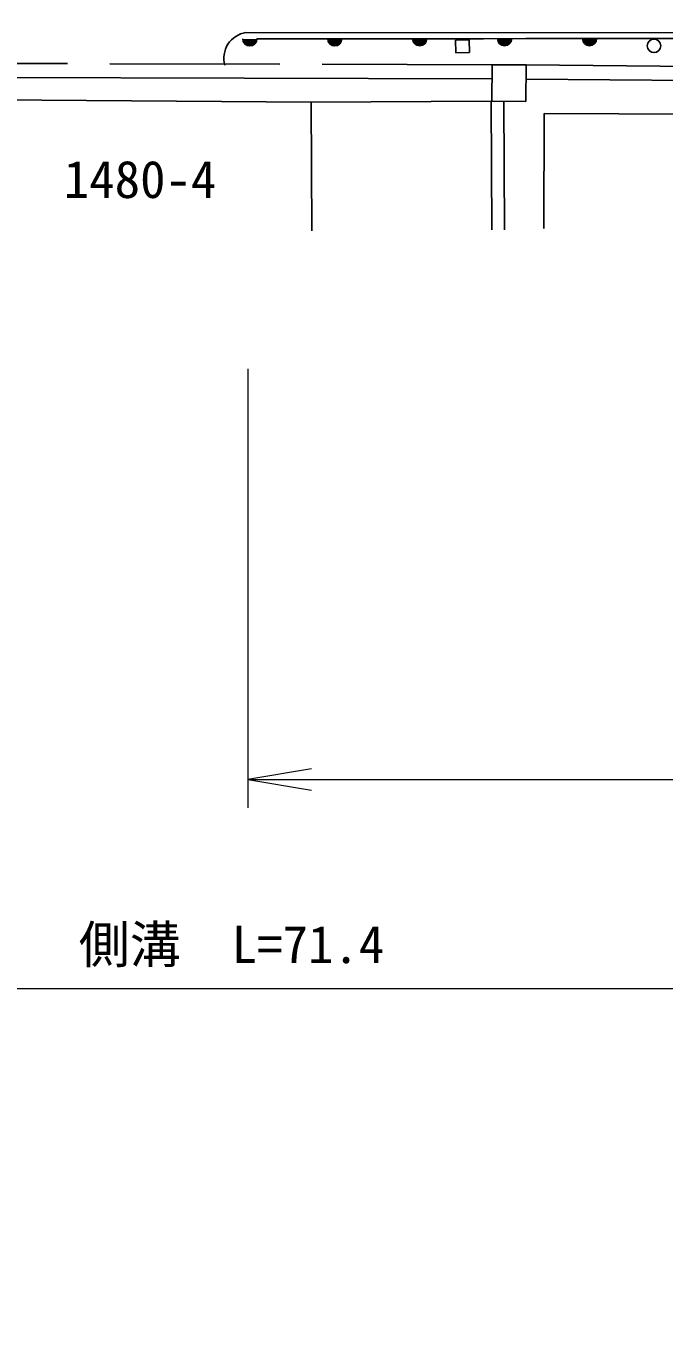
# Model space of a CAD drawing. Units: millimetres, scale not verified. Extents: x -55602354 to 84056675, y -218924267 to 380000.
# Drawn here: x 391582 to 414120, y 222287 to 268073 of the extents above; entities that cross this region are included whole.
import ezdxf
from ezdxf.enums import TextEntityAlignment as Align

# ---------------------------------------------------------------- set-up
doc = ezdxf.new("R2010")
doc.units = ezdxf.units.MM
doc.header["$LTSCALE"] = 1000
doc.linetypes.add('DASHED', pattern=[7.5, 6, -1.5])
for name, color, linetype, lineweight in [('M-BGD', 7, 'Continuous', 25), ('M-STR-HTXT', 7, 'Continuous', 13), ('M-STR-STRC', 7, 'Continuous', 25)]:
    doc.layers.add(name, color=color, linetype=linetype, lineweight=lineweight)
doc.layers.add('M-BMK-HTXT', color=7, linetype='Continuous')
doc.styles.add('ＭＳ ゴシック', font='')
doc.styles.get('ＭＳ ゴシック').set_extended_font_data('MS Gothic')

# ---------------------------------------------------------------- blocks, each defined once
blk = doc.blocks.new('open_arrow')
at = {"color": 0, "linetype": 'Continuous', "lineweight": -2}
blk.add_lwpolyline([(7.5, 1.25), (0, 0), (7.5, -1.25)], dxfattribs=at)

msp = doc.modelspace()

# ---------------------------------------------------------------- hatches: boundary and pattern name
at = {"layer": 'M-BGD'}
for points in [[(399739, 267615), (399239, 267615), (399239, 267610), (399239, 267606), (399239, 267601), (399240, 267597), (399240, 267593), (399240, 267588), (399241, 267584), (399242, 267580), (399242, 267575), (399243, 267571), (399244, 267567), (399245, 267563), (399246, 267558), (399247, 267554), (399248, 267550), (399249, 267546), (399250, 267541), (399251, 267537), (399253, 267533), (399254, 267529), (399256, 267525), (399257, 267521), (399259, 267517), (399261, 267513), (399263, 267509), (399264, 267505), (399266, 267501), (399268, 267497), (399271, 267493), (399273, 267490), (399275, 267486), (399277, 267482), (399280, 267478), (399282, 267475), (399284, 267471), (399287, 267468), (399290, 267464), (399292, 267461), (399295, 267457), (399298, 267454), (399301, 267451), (399303, 267447), (399306, 267444), (399309, 267441), (399312, 267438), (399316, 267435), (399319, 267432), (399322, 267429), (399325, 267426), (399329, 267423), (399332, 267420), (399335, 267418), (399339, 267415), (399342, 267412), (399346, 267410), (399349, 267407), (399353, 267405), (399357, 267403), (399360, 267400), (399364, 267398), (399368, 267396), (399372, 267394), (399376, 267392), (399380, 267390), (399384, 267388), (399388, 267386), (399392, 267385), (399396, 267383), (399400, 267381), (399404, 267380), (399408, 267378), (399412, 267377), (399416, 267376), (399420, 267374), (399425, 267373), (399429, 267372), (399433, 267371), (399437, 267370), (399442, 267369), (399446, 267369), (399450, 267368), (399454, 267367), (399459, 267367), (399463, 267366), (399467, 267366), (399472, 267365), (399476, 267365), (399481, 267365), (399485, 267365), (399489, 267365), (399494, 267365), (399498, 267365), (399502, 267365), (399507, 267365), (399511, 267366), (399515, 267366), (399520, 267367), (399524, 267367), (399528, 267368), (399533, 267369), (399537, 267369), (399541, 267370), (399546, 267371), (399550, 267372), (399554, 267373), (399558, 267375), (399562, 267376), (399567, 267377), (399571, 267378), (399575, 267380), (399579, 267381), (399583, 267383), (399587, 267385), (399591, 267386), (399595, 267388), (399599, 267390), (399603, 267392), (399607, 267394), (399610, 267396), (399614, 267398), (399618, 267401), (399622, 267403), (399625, 267405), (399629, 267408), (399633, 267410), (399636, 267413), (399640, 267415), (399643, 267418), (399647, 267421), (399650, 267423), (399653, 267426), (399657, 267429), (399660, 267432), (399663, 267435), (399666, 267438), (399669, 267441), (399672, 267444), (399675, 267448), (399678, 267451), (399681, 267454), (399683, 267458), (399686, 267461), (399689, 267465), (399691, 267468), (399694, 267472), (399696, 267475), (399699, 267479), (399701, 267482), (399703, 267486), (399706, 267490), (399708, 267494), (399710, 267498), (399712, 267501), (399714, 267505), (399716, 267509), (399718, 267513), (399719, 267517), (399721, 267521), (399723, 267525), (399724, 267529), (399726, 267534), (399727, 267538), (399728, 267542), (399729, 267546), (399731, 267550), (399732, 267555), (399733, 267559), (399734, 267563), (399735, 267567), (399735, 267572), (399736, 267576), (399737, 267580), (399737, 267585), (399738, 267589), (399738, 267593), (399738, 267598), (399739, 267602), (399739, 267606), (399739, 267611)], [(402739, 267618), (402239, 267617), (402239, 267613), (402239, 267609), (402239, 267604), (402240, 267600), (402240, 267595), (402240, 267591), (402241, 267587), (402242, 267582), (402242, 267578), (402243, 267574), (402244, 267570), (402245, 267565), (402246, 267561), (402247, 267557), (402248, 267553), (402249, 267548), (402250, 267544), (402251, 267540), (402253, 267536), (402254, 267532), (402256, 267528), (402257, 267524), (402259, 267520), (402261, 267516), (402263, 267512), (402264, 267508), (402266, 267504), (402268, 267500), (402271, 267496), (402273, 267492), (402275, 267489), (402277, 267485), (402280, 267481), (402282, 267477), (402284, 267474), (402287, 267470), (402290, 267467), (402292, 267463), (402295, 267460), (402298, 267457), (402301, 267453), (402303, 267450), (402306, 267447), (402309, 267444), (402312, 267441), (402316, 267437), (402319, 267434), (402322, 267432), (402325, 267429), (402329, 267426), (402332, 267423), (402335, 267420), (402339, 267418), (402342, 267415), (402346, 267413), (402349, 267410), (402353, 267408), (402357, 267405), (402360, 267403), (402364, 267401), (402368, 267399), (402372, 267397), (402376, 267395), (402380, 267393), (402384, 267391), (402388, 267389), (402392, 267387), (402396, 267386), (402400, 267384), (402404, 267382), (402408, 267381), (402412, 267380), (402416, 267378), (402420, 267377), (402425, 267376), (402429, 267375), (402433, 267374), (402437, 267373), (402442, 267372), (402446, 267371), (402450, 267370), (402454, 267370), (402459, 267369), (402463, 267369), (402467, 267368), (402472, 267368), (402476, 267368), (402481, 267368), (402485, 267367), (402489, 267367), (402494, 267367), (402498, 267368), (402502, 267368), (402507, 267368), (402511, 267368), (402515, 267369), (402520, 267369), (402524, 267370), (402528, 267371), (402533, 267371), (402537, 267372), (402541, 267373), (402546, 267374), (402550, 267375), (402554, 267376), (402558, 267377), (402562, 267378), (402567, 267380), (402571, 267381), (402575, 267383), (402579, 267384), (402583, 267386), (402587, 267387), (402591, 267389), (402595, 267391), (402599, 267393), (402603, 267395), (402607, 267397), (402610, 267399), (402614, 267401), (402618, 267403), (402622, 267406), (402625, 267408), (402629, 267410), (402633, 267413), (402636, 267415), (402640, 267418), (402643, 267421), (402647, 267423), (402650, 267426), (402653, 267429), (402657, 267432), (402660, 267435), (402663, 267438), (402666, 267441), (402669, 267444), (402672, 267447), (402675, 267450), (402678, 267454), (402681, 267457), (402683, 267460), (402686, 267464), (402689, 267467), (402691, 267471), (402694, 267474), (402696, 267478), (402699, 267481), (402701, 267485), (402703, 267489), (402706, 267493), (402708, 267496), (402710, 267500), (402712, 267504), (402714, 267508), (402716, 267512), (402718, 267516), (402719, 267520), (402721, 267524), (402723, 267528), (402724, 267532), (402726, 267536), (402727, 267540), (402728, 267545), (402729, 267549), (402731, 267553), (402732, 267557), (402733, 267561), (402734, 267566), (402735, 267570), (402735, 267574), (402736, 267579), (402737, 267583), (402737, 267587), (402738, 267592), (402738, 267596), (402738, 267600), (402739, 267605), (402739, 267609), (402739, 267613)], [(405739, 267620), (405239, 267620), (405239, 267616), (405239, 267611), (405239, 267607), (405240, 267602), (405240, 267598), (405240, 267594), (405241, 267589), (405242, 267585), (405242, 267581), (405243, 267576), (405244, 267572), (405245, 267568), (405246, 267564), (405247, 267559), (405248, 267555), (405249, 267551), (405250, 267547), (405251, 267543), (405253, 267539), (405254, 267534), (405256, 267530), (405257, 267526), (405259, 267522), (405261, 267518), (405263, 267514), (405264, 267510), (405266, 267506), (405268, 267503), (405271, 267499), (405273, 267495), (405275, 267491), (405277, 267487), (405280, 267484), (405282, 267480), (405284, 267477), (405287, 267473), (405290, 267469), (405292, 267466), (405295, 267463), (405298, 267459), (405301, 267456), (405303, 267453), (405306, 267449), (405309, 267446), (405312, 267443), (405316, 267440), (405319, 267437), (405322, 267434), (405325, 267431), (405329, 267428), (405332, 267426), (405335, 267423), (405339, 267420), (405342, 267418), (405346, 267415), (405349, 267413), (405353, 267410), (405357, 267408), (405360, 267406), (405364, 267403), (405368, 267401), (405372, 267399), (405376, 267397), (405380, 267395), (405384, 267393), (405388, 267392), (405392, 267390), (405396, 267388), (405400, 267387), (405404, 267385), (405408, 267384), (405412, 267382), (405416, 267381), (405420, 267380), (405425, 267379), (405429, 267377), (405433, 267376), (405437, 267376), (405442, 267375), (405446, 267374), (405450, 267373), (405454, 267373), (405459, 267372), (405463, 267371), (405467, 267371), (405472, 267371), (405476, 267370), (405481, 267370), (405485, 267370), (405489, 267370), (405494, 267370), (405498, 267370), (405502, 267370), (405507, 267371), (405511, 267371), (405515, 267372), (405520, 267372), (405524, 267373), (405528, 267373), (405533, 267374), (405537, 267375), (405541, 267376), (405546, 267377), (405550, 267378), (405554, 267379), (405558, 267380), (405562, 267381), (405567, 267382), (405571, 267384), (405575, 267385), (405579, 267387), (405583, 267388), (405587, 267390), (405591, 267392), (405595, 267394), (405599, 267396), (405603, 267397), (405607, 267399), (405610, 267402), (405614, 267404), (405618, 267406), (405622, 267408), (405625, 267411), (405629, 267413), (405633, 267415), (405636, 267418), (405640, 267421), (405643, 267423), (405647, 267426), (405650, 267429), (405653, 267432), (405657, 267434), (405660, 267437), (405663, 267440), (405666, 267443), (405669, 267447), (405672, 267450), (405675, 267453), (405678, 267456), (405681, 267460), (405683, 267463), (405686, 267466), (405689, 267470), (405691, 267473), (405694, 267477), (405696, 267480), (405699, 267484), (405701, 267488), (405703, 267492), (405706, 267495), (405708, 267499), (405710, 267503), (405712, 267507), (405714, 267511), (405716, 267515), (405718, 267519), (405719, 267523), (405721, 267527), (405723, 267531), (405724, 267535), (405726, 267539), (405727, 267543), (405728, 267547), (405729, 267551), (405731, 267556), (405732, 267560), (405733, 267564), (405734, 267568), (405735, 267573), (405735, 267577), (405736, 267581), (405737, 267586), (405737, 267590), (405738, 267594), (405738, 267599), (405738, 267603), (405739, 267607), (405739, 267612), (405739, 267616)], [(408739, 267623), (408239, 267623), (408239, 267618), (408239, 267614), (408239, 267609), (408240, 267605), (408240, 267601), (408240, 267596), (408241, 267592), (408242, 267588), (408242, 267583), (408243, 267579), (408244, 267575), (408245, 267571), (408246, 267566), (408247, 267562), (408248, 267558), (408249, 267554), (408250, 267549), (408251, 267545), (408253, 267541), (408254, 267537), (408256, 267533), (408257, 267529), (408259, 267525), (408261, 267521), (408263, 267517), (408264, 267513), (408266, 267509), (408268, 267505), (408271, 267501), (408273, 267498), (408275, 267494), (408277, 267490), (408280, 267486), (408282, 267483), (408284, 267479), (408287, 267476), (408290, 267472), (408292, 267469), (408295, 267465), (408298, 267462), (408301, 267459), (408303, 267455), (408306, 267452), (408309, 267449), (408312, 267446), (408316, 267443), (408319, 267440), (408322, 267437), (408325, 267434), (408329, 267431), (408332, 267428), (408335, 267426), (408339, 267423), (408342, 267420), (408346, 267418), (408349, 267415), (408353, 267413), (408357, 267411), (408360, 267408), (408364, 267406), (408368, 267404), (408372, 267402), (408376, 267400), (408380, 267398), (408384, 267396), (408388, 267394), (408392, 267393), (408396, 267391), (408400, 267389), (408404, 267388), (408408, 267386), (408412, 267385), (408416, 267384), (408420, 267382), (408425, 267381), (408429, 267380), (408433, 267379), (408437, 267378), (408442, 267377), (408446, 267377), (408450, 267376), (408454, 267375), (408459, 267375), (408463, 267374), (408467, 267374), (408472, 267373), (408476, 267373), (408481, 267373), (408485, 267373), (408489, 267373), (408494, 267373), (408498, 267373), (408502, 267373), (408507, 267373), (408511, 267374), (408515, 267374), (408520, 267375), (408524, 267375), (408528, 267376), (408533, 267377), (408537, 267377), (408541, 267378), (408546, 267379), (408550, 267380), (408554, 267381), (408558, 267383), (408562, 267384), (408567, 267385), (408571, 267386), (408575, 267388), (408579, 267389), (408583, 267391), (408587, 267393), (408591, 267394), (408595, 267396), (408599, 267398), (408603, 267400), (408607, 267402), (408610, 267404), (408614, 267406), (408618, 267409), (408622, 267411), (408625, 267413), (408629, 267416), (408633, 267418), (408636, 267421), (408640, 267423), (408643, 267426), (408647, 267429), (408650, 267431), (408653, 267434), (408657, 267437), (408660, 267440), (408663, 267443), (408666, 267446), (408669, 267449), (408672, 267452), (408675, 267456), (408678, 267459), (408681, 267462), (408683, 267466), (408686, 267469), (408689, 267472), (408691, 267476), (408694, 267480), (408696, 267483), (408699, 267487), (408701, 267490), (408703, 267494), (408706, 267498), (408708, 267502), (408710, 267506), (408712, 267509), (408714, 267513), (408716, 267517), (408718, 267521), (408719, 267525), (408721, 267529), (408723, 267533), (408724, 267537), (408726, 267542), (408727, 267546), (408728, 267550), (408729, 267554), (408731, 267558), (408732, 267563), (408733, 267567), (408734, 267571), (408735, 267575), (408735, 267580), (408736, 267584), (408737, 267588), (408737, 267593), (408738, 267597), (408738, 267601), (408738, 267606), (408739, 267610), (408739, 267614), (408739, 267619)], [(411739, 267626), (411239, 267625), (411239, 267621), (411239, 267616), (411239, 267612), (411240, 267608), (411240, 267603), (411240, 267599), (411241, 267595), (411242, 267590), (411242, 267586), (411243, 267582), (411244, 267578), (411245, 267573), (411246, 267569), (411247, 267565), (411248, 267561), (411249, 267556), (411250, 267552), (411251, 267548), (411253, 267544), (411254, 267540), (411256, 267536), (411257, 267532), (411259, 267528), (411261, 267524), (411263, 267520), (411264, 267516), (411266, 267512), (411268, 267508), (411271, 267504), (411273, 267500), (411275, 267496), (411277, 267493), (411280, 267489), (411282, 267485), (411284, 267482), (411287, 267478), (411290, 267475), (411292, 267471), (411295, 267468), (411298, 267465), (411301, 267461), (411303, 267458), (411306, 267455), (411309, 267452), (411312, 267448), (411316, 267445), (411319, 267442), (411322, 267439), (411325, 267437), (411329, 267434), (411332, 267431), (411335, 267428), (411339, 267426), (411342, 267423), (411346, 267421), (411349, 267418), (411353, 267416), (411357, 267413), (411360, 267411), (411364, 267409), (411368, 267407), (411372, 267405), (411376, 267403), (411380, 267401), (411384, 267399), (411388, 267397), (411392, 267395), (411396, 267394), (411400, 267392), (411404, 267390), (411408, 267389), (411412, 267388), (411416, 267386), (411420, 267385), (411425, 267384), (411429, 267383), (411433, 267382), (411437, 267381), (411442, 267380), (411446, 267379), (411450, 267378), (411454, 267378), (411459, 267377), (411463, 267377), (411467, 267376), (411472, 267376), (411476, 267376), (411481, 267376), (411485, 267375), (411489, 267375), (411494, 267375), (411498, 267376), (411502, 267376), (411507, 267376), (411511, 267376), (411515, 267377), (411520, 267377), (411524, 267378), (411528, 267379), (411533, 267379), (411537, 267380), (411541, 267381), (411546, 267382), (411550, 267383), (411554, 267384), (411558, 267385), (411562, 267386), (411567, 267388), (411571, 267389), (411575, 267391), (411579, 267392), (411583, 267394), (411587, 267395), (411591, 267397), (411595, 267399), (411599, 267401), (411603, 267403), (411607, 267405), (411610, 267407), (411614, 267409), (411618, 267411), (411622, 267414), (411625, 267416), (411629, 267418), (411633, 267421), (411636, 267423), (411640, 267426), (411643, 267429), (411647, 267431), (411650, 267434), (411653, 267437), (411657, 267440), (411660, 267443), (411663, 267446), (411666, 267449), (411669, 267452), (411672, 267455), (411675, 267458), (411678, 267462), (411681, 267465), (411683, 267468), (411686, 267472), (411689, 267475), (411691, 267479), (411694, 267482), (411696, 267486), (411699, 267489), (411701, 267493), (411703, 267497), (411706, 267501), (411708, 267504), (411710, 267508), (411712, 267512), (411714, 267516), (411716, 267520), (411718, 267524), (411719, 267528), (411721, 267532), (411723, 267536), (411724, 267540), (411726, 267544), (411727, 267548), (411728, 267553), (411729, 267557), (411731, 267561), (411732, 267565), (411733, 267569), (411734, 267574), (411735, 267578), (411735, 267582), (411736, 267587), (411737, 267591), (411737, 267595), (411738, 267600), (411738, 267604), (411738, 267608), (411739, 267613), (411739, 267617), (411739, 267621)]]:
    msp.add_hatch(color=256, dxfattribs=at).paths.add_polyline_path(points)
at = {"layer": 'M-STR-STRC'}
msp.add_hatch(color=256, dxfattribs=at).paths.add_polyline_path([(-55594916, -215317041, 1), (-55594610, -215317070, 1), (-55594305, -215317098, 1), (-55580797, -215307366, 0.41421), (-55580889, -215307431, 0.41421), (-55580745, -215307064, 0.41421), (-55580837, -215307129, 0.41421), (-55580692, -215306761, 0.41421), (-55580785, -215306827, 0.41421), (-55566345, -215305448, 1), (-55566384, -215305752, 1), (-55566423, -215306056, 1), (-55597548, -215332337, 0.41421), (-55597635, -215332409, 0.41421), (-55597517, -215332032, 0.41421), (-55597604, -215332103, 0.41421), (-55597486, -215331727, 0.41421), (-55597573, -215331798, 0.41421), (-55585677, -215342470, 0.41421), (-55585743, -215342562, 0.41421), (-55585726, -215342167, 0.41421), (-55585792, -215342259, 0.41421), (-55585774, -215341865, 0.41421), (-55585841, -215341956, 0.41421), (-55571762, -215344566, 1), (-55571732, -215344261, 1), (-55571703, -215343956, 1), (-55559075, -215335789, 1), (-55559380, -215335758, 1), (-55559685, -215335727, 1), (-55555688, -215322973, 1), (-55555727, -215323277, 1), (-55555767, -215323581, 1), (-55393271, -215354691, 1), (-55393233, -215354387, 1), (-55393196, -215354083, 1), (-55410449, -215351682, 1), (-55410411, -215351378, 1), (-55410374, -215351073, 1), (-55407336, -215338454, 1), (-55407557, -215338427, 1), (-55407777, -215338399, 1), (-55271677, -215370690, 1), (-55271982, -215370659, 1), (-55272287, -215370628, 1), (-55266346, -215358322, 1), (-55266377, -215358627, 1), (-55266407, -215358932, 1), (-55289179, -215367259, 1), (-55289140, -215366955, 1), (-55289100, -215366651, 1), (571140, 349427, -0.39598), (571140, 349427), (571140, 348155), (571851, 348154), (573112, 350484, 0.38568), (573112, 350484)])

# ---------------------------------------------------------------- linework, layer by layer
at = {"layer": 'M-BGD'}
for p, q in [((399350, 267838), (442065, 267823)), ((399739, 267615), (400239, 267615)), ((400239, 267615), (401739, 267617)), ((401739, 267617), (403239, 267618)), ((403239, 267618), (404739, 267619)), ((404739, 267619), (406239, 267621)), ((406239, 267621), (407739, 267622)), ((406756, 267574), (407240, 267582)), ((406756, 267574), (406763, 267123)), ((407240, 267582), (407248, 267131)), ((407739, 267622), (409239, 267623)), ((409239, 267623), (410739, 267625)), ((410739, 267625), (412239, 267626)), ((412239, 267626), (413739, 267627)), ((413739, 267627), (415239, 267629)), ((406763, 267123), (407248, 267131)), ((408040, 265412), (408047, 266701)), ((408047, 266701), (409250, 266695)), ((409250, 266695), (409243, 265406)), ((408045, 266201), (389749, 266252)), ((409246, 266195), (424052, 266066)), ((409243, 265406), (408040, 265412)), ((408457, 265410), (408480, 260872)), ((409874, 260916), (409887, 264981)), ((409887, 264981), (424362, 264908))]:
    msp.add_line(p, q, dxfattribs=at)
at = {"layer": 'M-BGD', "linetype": 'DASHED'}
for p, q in [((408047, 266701), (389750, 266752)), ((409250, 266695), (424057, 266566))]:
    msp.add_line(p, q, dxfattribs=at)
at = {"layer": 'M-BGD'}
msp.add_circle((413764, 267371), 238, dxfattribs=at)
for centre, radius, start, end in [((399481, 266940), 907, 98.2783, 196.342), ((399489, 267615), 250, 180.0508, 0.0508), ((402489, 267617), 250, 180.0508, 0.0508), ((405489, 267620), 250, 180.0508, 0.0508), ((408489, 267623), 250, 180.0508, 0.0508), ((411489, 267625), 250, 180.0508, 0.0508)]:
    msp.add_arc(centre, radius, start, end, dxfattribs=at)
at = {"layer": 'M-STR-HTXT'}
for p, q in [((399416, 255954), (399416, 240454)), ((399416, 241454), (442265, 241454)), ((372570, 234071), (442989, 234071))]:
    msp.add_line(p, q, dxfattribs=at)
at = {"layer": 'M-STR-STRC'}
for p, q in [((389743, 265463), (401655, 265382)), ((401655, 265382), (408009, 265414)), ((401655, 265382), (401679, 260837)), ((408009, 265414), (408032, 260870))]:
    msp.add_line(p, q, dxfattribs=at)

# ---------------------------------------------------------------- block references
at = {"layer": 'M-STR-HTXT', "xscale": 300, "yscale": 300}
msp.add_blockref('open_arrow', (399416, 241454), dxfattribs=at)

# ---------------------------------------------------------------- texts
at = {"layer": 'M-BMK-HTXT', "style": 'ＭＳ ゴシック'}
msp.add_text('1480-4', height=1320, dxfattribs=at).set_placement((392920, 261598), align=Align.BOTTOM_LEFT)
at = {"layer": 'M-STR-HTXT', "style": 'ＭＳ ゴシック'}
msp.add_text('側溝\u3000L=71.4', height=1320, dxfattribs=at).set_placement((398843, 234571), align=Align.BOTTOM_CENTER)

doc.saveas('drawing.dxf')
